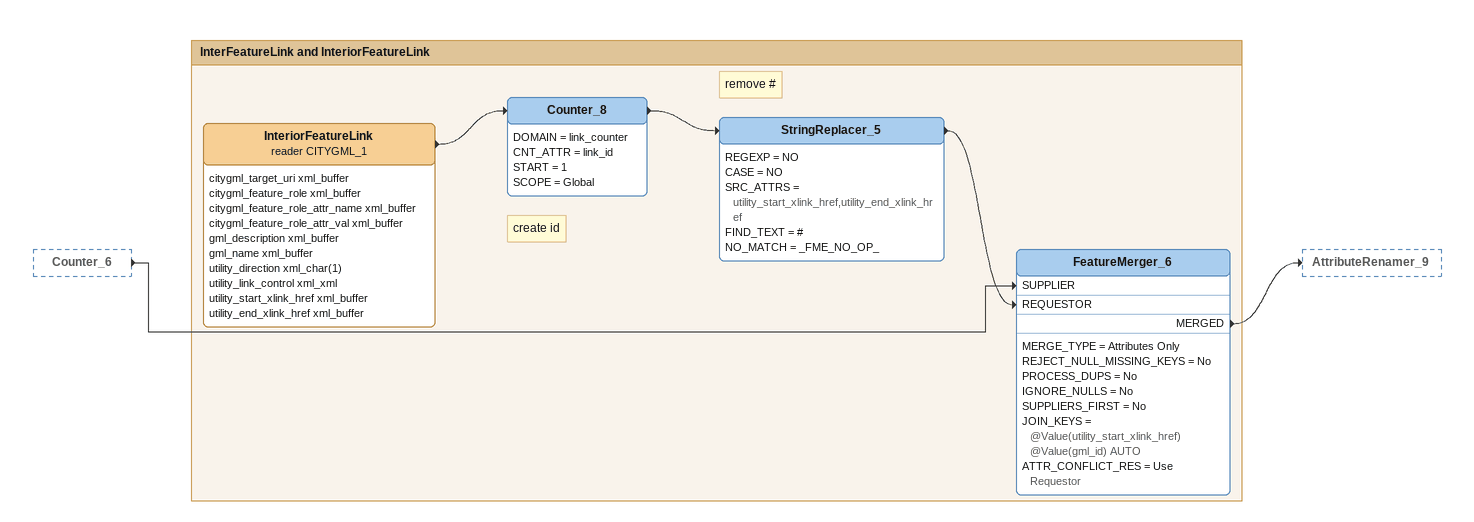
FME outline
Counter_6 [outside]
    -> FeatureMerger_6 [SUPPLIER]

Bookmark: InterFeatureLink and InteriorFeatureLink
InteriorFeatureLink (reader CITYGML_1)
    attributes: citygml_target_uri xml_buffer, citygml_feature_role xml_buffer, citygml_feature_role_attr_name xml_buffer, citygml_feature_role_attr_val xml_buffer, gml_description xml_buffer, gml_name xml_buffer, utility_direction xml_char(1), utility_link_control xml_xml, utility_start_xlink_href xml_buffer, utility_end_xlink_href xml_buffer
    -> Counter_8
Note: create id
Counter_8
    DOMAIN = link_counter
    CNT_ATTR = link_id
    START = 1
    SCOPE = Global
    -> StringReplacer_5
Note: remove #
StringReplacer_5
    REGEXP = NO
    CASE = NO
    SRC_ATTRS = utility_start_xlink_href,utility_end_xlink_href
    FIND_TEXT = #
    NO_MATCH = _FME_NO_OP_
    -> FeatureMerger_6 [REQUESTOR]
FeatureMerger_6
    MERGE_TYPE = Attributes Only
    REJECT_NULL_MISSING_KEYS = No
    PROCESS_DUPS = No
    IGNORE_NULLS = No
    SUPPLIERS_FIRST = No
    JOIN_KEYS = @Value(utility_start_xlink_href) @Value(gml_id) AUTO
    ATTR_CONFLICT_RES = Use Requestor
    MERGED -> AttributeRenamer_9
